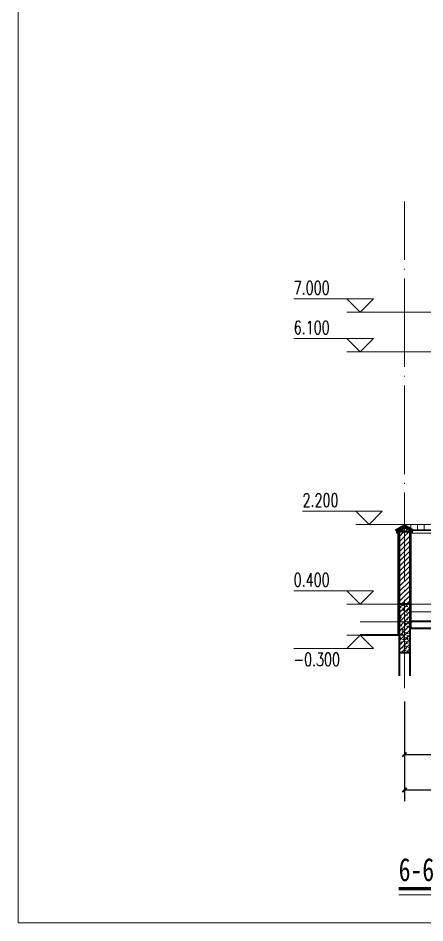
# Model space of a CAD drawing. Extents: x 577108 to 1042908, y 41950 to 81950.
# Drawn here: x 993508 to 1002690, y 41950 to 62396 of the extents above; entities that cross this region are included whole.
import ezdxf

# ---------------------------------------------------------------- set-up
doc = ezdxf.new("R2010")
doc.units = 0
doc.header["$LTSCALE"] = 1000
doc.header["$MEASUREMENT"] = 0
doc.linetypes.add('DOTE', pattern=[2.42, 2, -0.2, 0.02, -0.2])
doc.layers.get('0').update_dxf_attribs({"linetype": 'CONTINUOUS', "lineweight": 13})
doc.layers.get('Defpoints').update_dxf_attribs({"linetype": 'CONTINUOUS', "lineweight": 5})
for name, color, linetype, lineweight in [('AXIS', 3, 'CONTINUOUS', 15), ('DIM_ELEV', 3, 'CONTINUOUS', 15), ('DIM_SYMB', 3, 'CONTINUOUS', 15), ('DOTE', 1, 'DOTE', 0), ('hatch', 8, 'CONTINUOUS', 5), ('LM-1', 7, 'CONTINUOUS', 18), ('LM-S', 8, 'CONTINUOUS', 5), ('PUB_HATCH', 8, 'CONTINUOUS', 5), ('PUB_TEXT', 7, 'CONTINUOUS', 20), ('wall', 2, 'CONTINUOUS', 40)]:
    doc.layers.add(name, color=color, linetype=linetype, lineweight=lineweight)
doc.styles.add('_TCH_DIM', font='SIMPLEX', dxfattribs={"bigfont": 'GBCBIG'})
doc.styles.add('DIM_FONT', font='SIMPLEX.shx', dxfattribs={"width": 0.8, "bigfont": 'hztxt.shx'})
doc.styles.add('SIMHEI', font='simhei.ttf', dxfattribs={"width": 0.75, "height": 10})
doc.dimstyles.new('DIMN', dxfattribs={"dimtxt": 300, "dimasz": 100, "dimexe": 250, "dimexo": 300, "dimgap": 150, "dimtad": 1, "dimdec": 0, "dimzin": 0, "dimdsep": 46, "dimtxsty": 'DIM_FONT', "dimblk": 'ARCHTICK', "dimcen": 0.09, "dimclrt": 7, "dimazin": 2, "dimtfac": 1, "dimtdec": 0, "dimtix": 1, "dimtmove": 2, "dimatfit": 3, "dimldrblk": 'ARCHTICK', "dimfxl": 0, "dimtolj": 1, "dimtzin": 0, "dimarcsym": 0})
pattern_1 = [(45, (-173748.21, -412205.42), (-37.6180808, 37.6180808), []), (45, (-173729.71, -412224.52), (-37.6180808, 37.6180808), [21, -12])]
pattern_2 = [(45, (-173748.21, -412224.52), (-53.0330086, 53.0330086), []), (50, (-173748.21, -412224.52), (215.178055, -18.82564), [22.5, -247.5]), (355, (-173748.2, -412224.52), (-41.6254, 225.65764), [18, -198]), (100.4514, (-173730.28, -412226.09), (173.552815, 206.831863), [19.122057, -210.342634]), (46.1842, (-173748.2, -412164.52), (320.172315, -49.655704), [33.75, -371.25]), (96.6356, (-173721.53, -412168.66), (280.39881, 292.23536), [28.68309, -315.5139]), (351.1842, (-173748.2, -412164.52), (280.39858, 292.23558), [27, -297]), (21, (-173718.21, -412179.52), (179.072116, -120.785667), [22.5, -247.5]), (326, (-173718.2, -412179.52), (72.9946, 217.545014), [18, -198]), (71.4514, (-173703.29, -412189.58), (252.06679, 96.75915), [19.122057, -210.342634]), (37.5, (-173748.21, -412224.52), (3.6479566, 99.868156), [0, -195.6, 0, -201, 0, -198.75]), (7.5, (-173748.21, -412224.52), (78.920861, 118.323514), [0, -114.6, 0, -191.1, 0, -75.75]), (327.5, (-173815.11, -412224.52), (160.146731, -6.7664615), [0, -75, 0, -234, 0, -310.5]), (317.5, (-173845.11, -412224.52), (174.955851, 30.031495), [0, -97.5, 0, -155.4, 0, -220.5])]

# ---------------------------------------------------------------- blocks, each defined once
blk = doc.blocks.new('_ArchTick')
at = {"color": 0, "linetype": 'ByBlock', "const_width": 0.4}
blk.add_lwpolyline([(-0.5, -0.5), (0.5, 0.5)], dxfattribs=at)
blk = doc.blocks.new('*D26')
at = {"layer": 'AXIS', "color": 0, "lineweight": -2, "transparency": 16777216}
for p, q in [((1002229, 46954), (1002229, 45504)), ((1005729, 46954), (1005729, 45504)), ((1002229, 45754), (1005729, 45754))]:
    blk.add_line(p, q, dxfattribs=at)
at = {"layer": 'Defpoints', "color": 0, "transparency": 16777216}
for p in [(1002229, 47254), (1005729, 47254), (1005729, 45754)]:
    blk.add_point(p, dxfattribs=at)
at = {"layer": 'AXIS', "color": 0, "lineweight": -2, "transparency": 16777216, "xscale": 100, "yscale": 100, "zscale": 100, "rotation": 180}
blk.add_blockref('_ArchTick', (1002229, 45754), dxfattribs=at)
at = {"layer": 'AXIS', "color": 0, "lineweight": -2, "transparency": 16777216, "xscale": 100, "yscale": 100, "zscale": 100}
blk.add_blockref('_ArchTick', (1005729, 45754), dxfattribs=at)
at = {"layer": 'AXIS', "color": 7, "transparency": 16777216, "insert": (1003979, 46054), "char_height": 300, "attachment_point": 5, "style": 'DIM_FONT'}
blk.add_mtext('\\A1;3500', dxfattribs=at)
blk = doc.blocks.new('*D31')
at = {"layer": 'AXIS', "color": 0, "lineweight": -2, "transparency": 16777216}
for p, q in [((1002229, 46954), (1002229, 44704)), ((1013729, 46954), (1013729, 44704)), ((1002229, 44954), (1013729, 44954))]:
    blk.add_line(p, q, dxfattribs=at)
at = {"layer": 'Defpoints', "color": 0, "transparency": 16777216}
for p in [(1002229, 47254), (1013729, 47254), (1013729, 44954)]:
    blk.add_point(p, dxfattribs=at)
at = {"layer": 'AXIS', "color": 0, "lineweight": -2, "transparency": 16777216, "xscale": 100, "yscale": 100, "zscale": 100, "rotation": 180}
blk.add_blockref('_ArchTick', (1002229, 44954), dxfattribs=at)
at = {"layer": 'AXIS', "color": 0, "lineweight": -2, "transparency": 16777216, "xscale": 100, "yscale": 100, "zscale": 100}
blk.add_blockref('_ArchTick', (1013729, 44954), dxfattribs=at)
at = {"layer": 'AXIS', "color": 7, "transparency": 16777216, "insert": (1007979, 45254), "char_height": 300, "attachment_point": 5, "style": 'DIM_FONT'}
blk.add_mtext('\\A1;11500', dxfattribs=at)

msp = doc.modelspace()

# ---------------------------------------------------------------- hatches: boundary and pattern name
at = {"layer": 'hatch'}
h = msp.add_hatch(dxfattribs=at)
h.set_pattern_fill('天然石材', color=256, scale=10, style=0)
h.set_pattern_definition(pattern_1)
h.paths.add_polyline_path([(1002229.3345, 50953.4977), (1002439.3345, 50832.2541), (1002429.3345, 50814.9336), (1002419.2864, 50820.7349), (1002229.3345, 50930.4037), (1002039.3826, 50820.7349), (1002029.3345, 50814.9336), (1002019.3345, 50832.2541)])
h = msp.add_hatch(dxfattribs=at)
h.set_pattern_fill('钢筋混凝土', color=256, scale=30, style=0)
h.set_pattern_definition(pattern_2)
h.paths.add_polyline_path([(1002079.3345, 50783.4977), (1002079.3345, 50809.1601), (1002229.3345, 50895.7626), (1002379.3345, 50809.1601), (1002379.3345, 50783.4977)])
h = msp.add_hatch(dxfattribs=at)
h.set_pattern_fill('普通砖', color=256, scale=30, style=0)
h.set_pattern_definition([(45, (-173748.21, -412167.22), (-56.427121, 56.427121), [])])
h.paths.add_polyline_path([(1002349.3345, 50783.4977), (1002109.3345, 50783.4977), (1002109.3269, 49153.5881), (1002349.3269, 49153.5881)])
h = msp.add_hatch(dxfattribs=at)
h.set_pattern_fill('天然石材', color=256, scale=10, style=0)
h.set_pattern_definition(pattern_1)
h.paths.add_polyline_path([(1002079.3262, 48453.5876), (1002109.3262, 48453.5876), (1002109.3262, 49153.5876), (1002079.3262, 49153.5876)])
h = msp.add_hatch(dxfattribs=at)
h.set_pattern_fill('钢筋混凝土', color=256, scale=30, style=0)
h.set_pattern_definition(pattern_2)
h.paths.add_polyline_path([(1002349.3203, 49153.5881), (1002109.3255, 49153.5881), (1002109.3255, 48053.5881), (1002349.3203, 48053.5881)])
h = msp.add_hatch(dxfattribs=at)
h.set_pattern_fill('天然石材', color=256, scale=10, style=0)
h.set_pattern_definition(pattern_1)
h.paths.add_polyline_path([(1002349.3243, 48603.5881), (1002379.3203, 48603.5881), (1002379.3203, 49153.5881), (1002349.3269, 49153.5881)])
at = {"layer": 'LM-S'}
h = msp.add_hatch(dxfattribs=at)
h.set_pattern_fill('文化石01', color=256, scale=500, style=0)
h.set_pattern_definition([(0, (-173748.2, -412224.5), (9e-13, 4000), [3000, -1000]), (0, (-173748.2, -412024.5), (9e-13, 4000), [-1200, 1200, -600, 1000]), (0, (-173748.2, -411824.5), (9e-13, 4000), [-1800, 2200]), (0, (-173748.2, -411624.5), (9e-13, 4000), [1800, -2200]), (0, (-173748.2, -411424.5), (9e-13, 4000), [-800, 3200]), (0, (-173748.2, -411224.5), (9e-13, 4000), [1400, -1000, 1200, -400]), (0, (-172348.2, -411024.5), (9e-13, 4000), [3200, -800]), (0, (-173948.2, -410824.5), (9e-13, 4000), [2200, -1800]), (0, (-174548.2, -410624.5), (9e-13, 4000), [1800, -2200]), (0, (-173748.2, -410424.5), (9e-13, 4000), [3200, -800]), (0, (-173748.2, -410224.5), (9e-13, 4000), [-1600, 1000, -600, 800]), (0, (-171748.2, -410024.5), (9e-13, 4000), [2400, -1600]), (0, (-173348.2, -409824.5), (9e-13, 4000), [1600, -800, 600, -1000]), (0, (-172548.2, -409624.5), (9e-13, 4000), [1600, -600, 1000, -800]), (0, (-170948.2, -409424.5), (9e-13, 4000), [2400, -1600]), (0, (-172548.2, -409224.5), (9e-13, 4000), [1600, -2400]), (0, (-171748.2, -409024.5), (9e-13, 4000), [1800, -2200]), (0, (-171748.2, -408824.5), (9e-13, 4000), [-1200, 2800]), (0, (-172948.2, -408624.5), (9e-13, 4000), [1200, -2800]), (0, (-171748.2, -408424.5), (9e-13, 4000), [2800, -1200]), (90, (-173748.2, -410624.5), (-4000, 1e-12), [600, -1600, 1400, -400]), (90, (-173348.2, -410424.5), (-4000, 1e-12), [1000, -600, 400, -2000]), (90, (-173148.2, -411224.5), (-4000, 1e-12), [400, -3600]), (90, (-172948.2, -411624.5), (-4000, 1e-12), [400, -2400, 600, -600]), (90, (-172748.2, -410824.5), (-4000, 1e-12), [400, -3600]), (90, (-172548.2, -412224.5), (-4000, 1e-12), [600, -1800, 1000, -600]), (90, (-172348.2, -411424.5), (-4000, 1e-12), [600, -3400]), (90, (-172148.2, -410424.5), (-4000, 1e-12), [600, -200, 400, -2800]), (90, (-171948.2, -412024.5), (-4000, 1e-12), [600, -3400]), (90, (-171748.2, -411024.5), (-4000, 1e-12), [600, -200, 600, -400, 1000, -1200]), (90, (-171348.2, -411024.5), (-4000, 1e-12), [-2800, 400, -400, 400]), (90, (-171148.2, -410424.5), (-4000, 1e-12), [400, -3600]), (90, (-170948.2, -411824.5), (-4000, 1e-12), [400, -1400, 1000, -1200]), (90, (-170748.2, -411224.5), (-4000, 1e-12), [200, -2600, 600, -600]), (90, (-170548.2, -411024.5), (-4000, 1e-12), [1000, -1000, 600, -1400]), (90, (-170348.2, -410024.5), (-4000, 1e-12), [600, -1000, 400, -2000]), (90, (-170148.2, -411424.5), (-4000, 1e-12), [400, -3600]), (90, (-169948.2, -411024.5), (-4000, 1e-12), [400, -1200, 600, -1800])])
h.paths.add_polyline_path([(1002379.3203, 49153.5881), (1002379.3203, 48753.5881), (1005579.3203, 48753.5881), (1005579.3203, 49153.5881)])
h.paths.add_polyline_path([(1002379.3203, 48753.5881), (1002379.3203, 48603.5881), (1005579.3203, 48603.5881), (1005579.3203, 48753.5881)])

# ---------------------------------------------------------------- linework, layer by layer
at = {"layer": 'DIM_ELEV'}
for p, q in [((1001529.3203, 56053.5881), (999729.3203, 56053.5881)), ((1001229.3203, 55753.5881), (1000929.3203, 56053.5881)), ((1001229.3203, 55753.5881), (1001529.3203, 56053.5881)), ((1009609.3203, 55753.5881), (1000929.3203, 55753.5881)), ((1001529.3203, 55153.5881), (999729.3203, 55153.5881)), ((1001229.3203, 54853.5881), (1000929.3203, 55153.5881)), ((1001229.3203, 54853.5881), (1001529.3203, 55153.5881)), ((1009629.3203, 54853.5881), (1000929.3203, 54853.5881)), ((1001729.3203, 51253.5876), (999929.3203, 51253.5876)), ((1001429.3203, 50953.5876), (1001129.3203, 51253.5876)), ((1001429.3203, 50953.5876), (1001729.3203, 51253.5876)), ((1003429.3345, 50953.5876), (1001129.3203, 50953.5876)), ((1001529.3203, 49453.5876), (999729.3203, 49453.5876)), ((1001229.3203, 49153.5876), (1000929.3203, 49453.5876)), ((1001229.3203, 49153.5876), (1001529.3203, 49453.5876)), ((1002079.3203, 49153.5876), (1000929.3203, 49153.5876)), ((1001229.3203, 48453.5881), (1000929.3203, 48153.5881)), ((1002229.3203, 48453.5881), (1000929.3203, 48453.5881)), ((1001229.3203, 48453.5881), (1001529.3203, 48153.5881)), ((1001529.3203, 48153.5881), (999729.3203, 48153.5881))]:
    msp.add_line(p, q, dxfattribs=at)
at = {"layer": 'DIM_SYMB', "const_width": 70}
msp.add_lwpolyline([(1002099.2391, 42724.8442), (1006030.315, 42724.8442)], dxfattribs=at)
at = {"layer": 'DIM_SYMB'}
msp.add_lwpolyline([(1002099.2391, 42584.8442), (1006030.315, 42584.8442)], dxfattribs=at)
at = {"layer": 'DOTE'}
for p, q in [((1002229.3203, 47253.5881), (1002229.3203, 58253.5881)), ((1017729.3203, 48753.5881), (1001229.3203, 48753.5881))]:
    msp.add_line(p, q, dxfattribs=at)
at = {"layer": 'hatch'}
for p, q in [((1002371.7369, 50871.2816), (1002371.7369, 50953.4977)), ((1002521.7369, 50832.2541), (1002521.7369, 50953.4977)), ((1002671.7369, 50832.2541), (1002671.7369, 50953.4977)), ((1002429.3345, 50814.9336), (1005379.3345, 50814.9336)), ((1002439.3345, 50832.2541), (1005379.3345, 50832.2541)), ((1005579.3203, 49153.5881), (1002379.3203, 49153.5881))]:
    msp.add_line(p, q, dxfattribs=at)
msp.add_lwpolyline([(1002229.3345, 50953.4977), (1005379.3345, 50953.4977)], dxfattribs=at)
at = {"layer": 'LM-1'}
for points in [[(1002079.3262, 49153.5876), (1002109.3262, 49153.5876), (1002109.3262, 48453.5876), (1002079.3262, 48453.5876)], [(1002379.3203, 49153.5881), (1002349.3203, 49153.5881), (1002349.3203, 48603.5881), (1002379.3203, 48603.5881)]]:
    msp.add_lwpolyline(points, close=True, dxfattribs=at)
at = {"layer": 'LM-S'}
msp.add_lwpolyline([(993508.4301, 81950.2272), (1042908.4301, 81950.2272), (1042908.4301, 41950.2272), (993508.4301, 41950.2272)], close=True, dxfattribs=at)
msp.add_lwpolyline([(1004779.3203, 52353.5881), (1004779.3203, 52153.5881), (1004829.3203, 52153.5881), (1004829.3203, 52128.5881, -0.2592016427), (1005029.3203, 51853.5881), (1005079.3203, 51853.5881), (1005079.3203, 51803.5881), (1005129.3203, 51803.5881), (1005309.3203, 51353.5881), (1005309.3203, 51203.5881), (1005379.3203, 51203.5881), (1005379.3044, 50753.4977), (1002409.3345, 50753.4977)], format="xyb", dxfattribs=at)
at = {"layer": 'PUB_HATCH', "color": 8}
for p, q in [((1002079.3345, 50753.4977), (1002079.3203, 49153.5881)), ((1002379.3345, 50753.4977), (1002379.3203, 49153.5881))]:
    msp.add_line(p, q, dxfattribs=at)
for points in [[(1002229.3345, 50953.4977), (1002019.3345, 50832.2541)], [(1002229.3345, 50953.4977), (1002439.3345, 50832.2541)], [(1002079.3345, 50753.4977), (1002049.3345, 50753.4977), (1002049.3345, 50803.4977), (1002039.3826, 50820.7349), (1002029.3345, 50814.9336), (1002019.3345, 50832.2541)], [(1002379.3345, 50753.4977), (1002409.3345, 50753.4977), (1002409.3345, 50803.4977), (1002419.2864, 50820.7349), (1002429.3345, 50814.9336), (1002439.3345, 50832.2541)]]:
    msp.add_lwpolyline(points, dxfattribs=at)
at = {"layer": 'wall'}
for p, q in [((1002109.3345, 50783.4977), (1002109.3193, 47533.5881)), ((1002349.3345, 50783.4977), (1002349.3193, 47533.5881)), ((1002349.3203, 49153.5881), (1002109.3203, 49153.5881)), ((1005609.3203, 48603.5881), (1002379.3203, 48603.5881)), ((1002349.3203, 48053.5881), (1002109.3203, 48053.5881))]:
    msp.add_line(p, q, dxfattribs=at)
at = {"layer": 'wall', "color": 6}
for points in [[(1002229.3345, 50930.4037), (1002039.3826, 50820.7349)], [(1002229.3345, 50930.4037), (1002419.2864, 50820.7349)]]:
    msp.add_lwpolyline(points, dxfattribs=at)
at = {"layer": 'wall'}
msp.add_lwpolyline([(1002079.3345, 50809.1601), (1002229.3345, 50895.7626), (1002379.3345, 50809.1601), (1002379.3345, 50783.4977), (1002079.3345, 50783.4977)], close=True, dxfattribs=at)
msp.add_lwpolyline([(1002109.3203, 48453.5881), (1001229.3203, 48453.5881)], dxfattribs=at)

# ---------------------------------------------------------------- texts
at = {"layer": 'PUB_TEXT'}
for s, height, style, width, p in [('7.000', 297.5, '_TCH_DIM', 0.705882, (999729.3203, 56153.5881)), ('6.100', 297.5, '_TCH_DIM', 0.705882, (999729.3203, 55253.5881)), ('2.200', 297.5, '_TCH_DIM', 0.705882, (999929.3203, 51353.5876)), ('0.400', 297.5, '_TCH_DIM', 0.705882, (999729.3203, 49553.5876)), ('-0.300', 297.5, '_TCH_DIM', 0.705882, (999729.3203, 47756.0881)), ('6-6', 522.78481, 'SIMHEI', 0.75, (1002099.2391, 42893.6742))]:
    msp.add_text(s, height=height, dxfattribs=dict(at, style=style, width=width)).set_placement(p)

# ---------------------------------------------------------------- dimensions: what is measured, and where the dimension line sits
at = {"layer": 'AXIS'}
for p2, distance, picture, middle in [((1005729.3203, 47253.5881), -1500, '*D26', (1003979.3203, 46053.5881)), ((1013729.3203, 47253.5881), -2300, '*D31', (1007979.3203, 45253.5881))]:
    dim = msp.add_aligned_dim(p1=(1002229.3203, 47253.5881), p2=p2, distance=distance, dimstyle='DIMN', dxfattribs=at)
    dim.commit()
    dim.dimension.update_dxf_attribs({"geometry": picture, "text_midpoint": middle})

doc.saveas('drawing.dxf')
